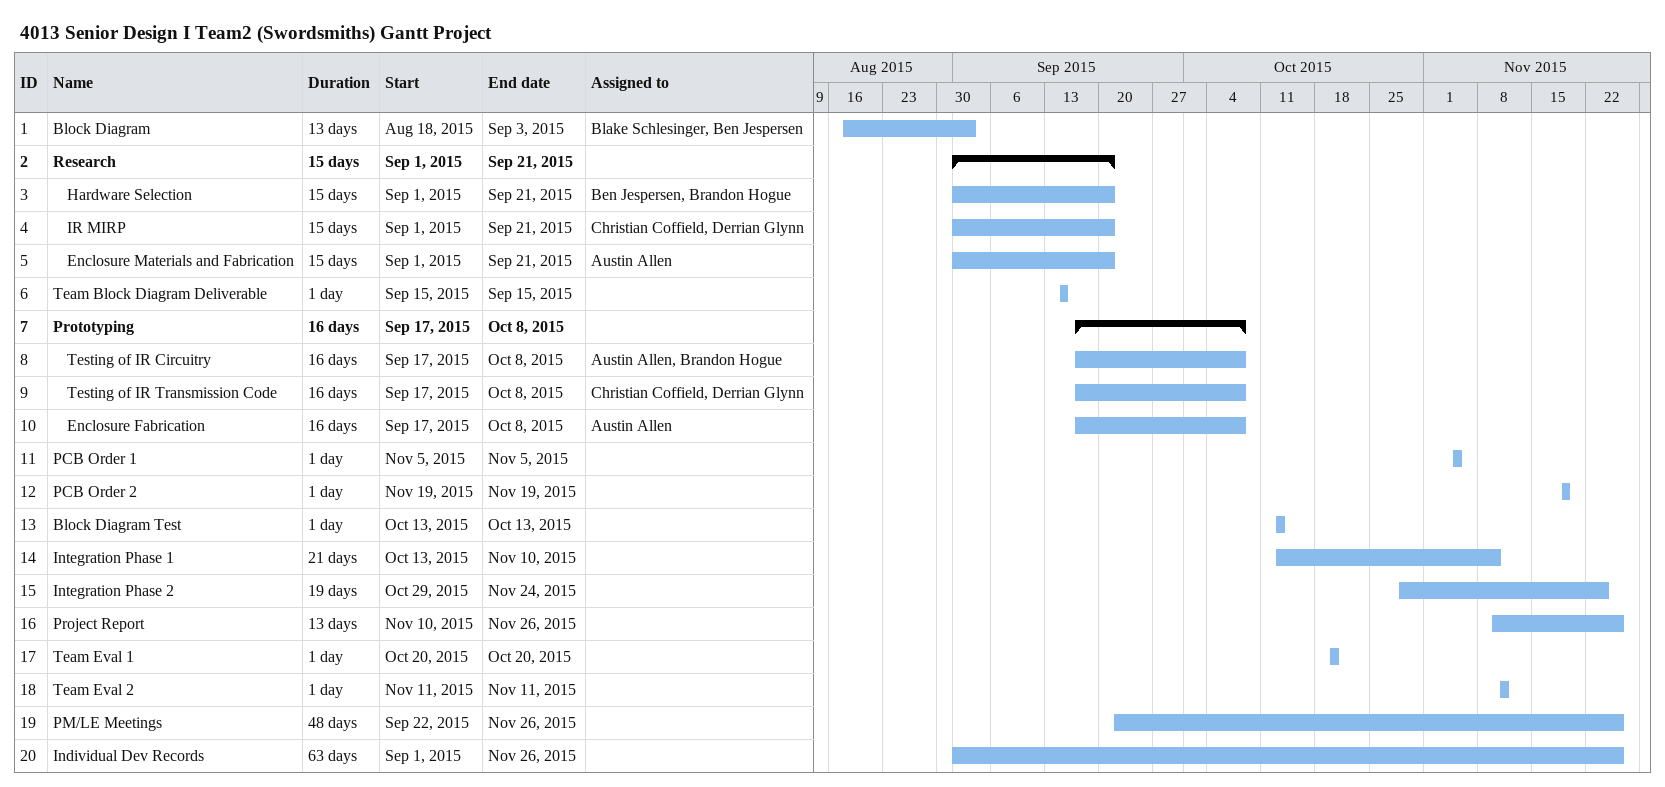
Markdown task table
4013 Senior Design I Team2 (Swordsmiths) Gantt Project

| ID | Level | Task | Duration | Start | Finish | Resources |
|---|---|---|---|---|---|---|
| 1 | 1 | Block Diagram | 13d | 2015-08-18 | 2015-09-03 | Blake Schlesinger, Ben Jespersen |
| 2 | 1 | **Research** | 15d | 2015-09-01 | 2015-09-21 |  |
| 3 | 2 | Hardware Selection | 15d | 2015-09-01 | 2015-09-21 | Ben Jespersen, Brandon Hogue |
| 4 | 2 | IR MIRP | 15d | 2015-09-01 | 2015-09-21 | Christian Coffield, Derrian Glynn |
| 5 | 2 | Enclosure Materials and Fabrication | 15d | 2015-09-01 | 2015-09-21 | Austin Allen |
| 6 | 1 | Team Block Diagram Deliverable | 1d | 2015-09-15 | 2015-09-15 |  |
| 7 | 1 | **Prototyping** | 16d | 2015-09-17 | 2015-10-08 |  |
| 8 | 2 | Testing of IR Circuitry | 16d | 2015-09-17 | 2015-10-08 | Austin Allen, Brandon Hogue |
| 9 | 2 | Testing of IR Transmission Code | 16d | 2015-09-17 | 2015-10-08 | Christian Coffield, Derrian Glynn |
| 10 | 2 | Enclosure Fabrication | 16d | 2015-09-17 | 2015-10-08 | Austin Allen |
| 11 | 1 | PCB Order 1 | 1d | 2015-11-05 | 2015-11-05 |  |
| 12 | 1 | PCB Order 2 | 1d | 2015-11-19 | 2015-11-19 |  |
| 13 | 1 | Block Diagram Test | 1d | 2015-10-13 | 2015-10-13 |  |
| 14 | 1 | Integration Phase 1 | 21d | 2015-10-13 | 2015-11-10 |  |
| 15 | 1 | Integration Phase 2 | 19d | 2015-10-29 | 2015-11-24 |  |
| 16 | 1 | Project Report | 13d | 2015-11-10 | 2015-11-26 |  |
| 17 | 1 | Team Eval 1 | 1d | 2015-10-20 | 2015-10-20 |  |
| 18 | 1 | Team Eval 2 | 1d | 2015-11-11 | 2015-11-11 |  |
| 19 | 1 | PM/LE Meetings | 48d | 2015-09-22 | 2015-11-26 |  |
| 20 | 1 | Individual Dev Records | 63d | 2015-09-01 | 2015-11-26 |  |
